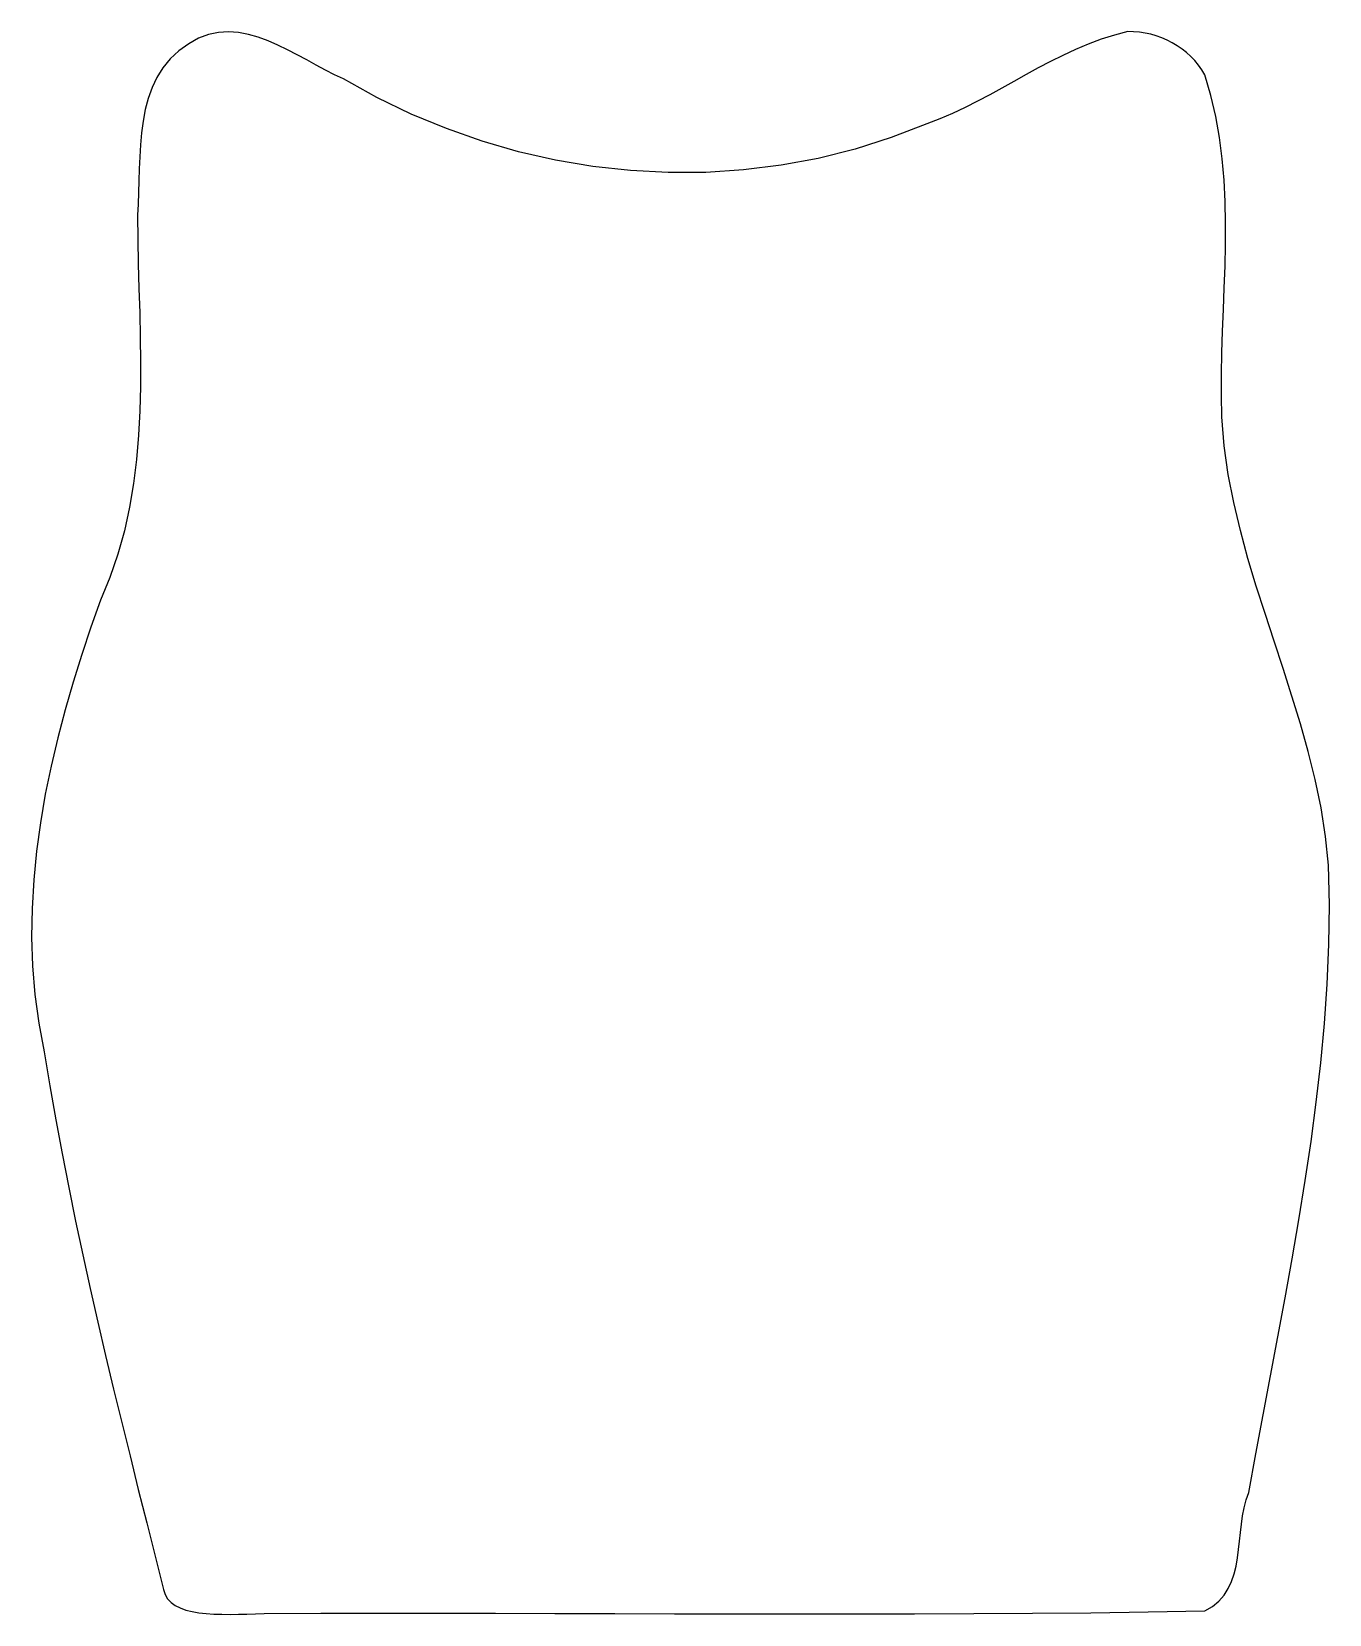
# Model space of a CAD drawing. Extents: x 84.2 to 139.2, y 84.6 to 151.7.
import ezdxf

# ---------------------------------------------------------------- set-up
doc = ezdxf.new("R2010")
doc.units = 0
doc.layers.add('Layer_1', color=7, linetype='CONTINUOUS')

msp = doc.modelspace()

# ---------------------------------------------------------------- linework, layer by layer
at = {"layer": 'Layer_1', "color": 7}
msp.add_lwpolyline([(130.657518, 151.679172), (130.080901, 151.531663), (129.518241, 151.353665), (128.967794, 151.148958), (128.427827, 150.921323), (127.896592, 150.674543), (127.37235, 150.412392), (126.85336, 150.138653), (126.337881, 149.857106), (125.824175, 149.571531), (125.310496, 149.28571), (124.795108, 149.003417), (124.276265, 148.72844), (123.752232, 148.464551), (123.221265, 148.215535), (122.681622, 147.985171), (122.131562, 147.777238), (120.620525, 147.188204), (119.08256, 146.698794), (117.522433, 146.307882), (115.944893, 146.014334), (114.3547, 145.817021), (112.756609, 145.714814), (111.155378, 145.706574), (109.555765, 145.791187), (107.962528, 145.967513), (106.380418, 146.234425), (104.814198, 146.59079), (103.268622, 147.035479), (101.748446, 147.567361), (100.258428, 148.185309), (98.803325, 148.888189), (97.387893, 149.674872), (97.007621, 149.851786), (96.620513, 150.049601), (96.227183, 150.261448), (95.828231, 150.48047), (95.424269, 150.699799), (95.015908, 150.912575), (94.603751, 151.111931), (94.188407, 151.291003), (93.770487, 151.442935), (93.350596, 151.560853), (92.929343, 151.637903), (92.507339, 151.667214), (92.085188, 151.641927), (91.6635, 151.555178), (91.242885, 151.400102), (90.823946, 151.16984), (90.396774, 150.863775), (90.032944, 150.520486), (89.727196, 150.143705), (89.474277, 149.737173), (89.268924, 149.304625), (89.105878, 148.849795), (88.979883, 148.376424), (88.88568, 147.888247), (88.818006, 147.389002), (88.771609, 146.882421), (88.741227, 146.372248), (88.721613, 145.862213), (88.707474, 145.356056), (88.693588, 144.857516), (88.674679, 144.370325), (88.645495, 143.898221), (88.658138, 142.867633), (88.682099, 141.832783), (88.711789, 140.794882), (88.741611, 139.755136), (88.765967, 138.714752), (88.77926, 137.674933), (88.775901, 136.636891), (88.750304, 135.601827), (88.696848, 134.570951), (88.609949, 133.545468), (88.484016, 132.526587), (88.313446, 131.515512), (88.092647, 130.513451), (87.816027, 129.521609), (87.477984, 128.541194), (87.072927, 127.573415), (86.669259, 126.426873), (86.28299, 125.269065), (85.917673, 124.100975), (85.576864, 122.923595), (85.264114, 121.737914), (84.982981, 120.544919), (84.737019, 119.345598), (84.52978, 118.140941), (84.364819, 116.931935), (84.24569, 115.719571), (84.175947, 114.504833), (84.159155, 113.288714), (84.198849, 112.072201), (84.298592, 110.856281), (84.461937, 109.641946), (84.692442, 108.43018), (84.929495, 106.989842), (85.182202, 105.55208), (85.449478, 104.116803), (85.730235, 102.683912), (86.023385, 101.253314), (86.327841, 99.824911), (86.642516, 98.398611), (86.966323, 96.97432), (87.29818, 95.55194), (87.636993, 94.131374), (87.98168, 92.712533), (88.33115, 91.295317), (88.68432, 89.879631), (89.040101, 88.465382), (89.397405, 87.052476), (89.755147, 85.640814), (89.82112, 85.427316), (89.927707, 85.243649), (90.071933, 85.087684), (90.250831, 84.957306), (90.461428, 84.850395), (90.700753, 84.764828), (90.965836, 84.698483), (91.253705, 84.649241), (91.561392, 84.614982), (91.88592, 84.593589), (92.224324, 84.582921), (92.573627, 84.580946), (92.930864, 84.585405), (93.293063, 84.594238), (93.657248, 84.60533), (94.020451, 84.616562), (96.427115, 84.626581), (98.869125, 84.630899), (101.341403, 84.630665), (103.838866, 84.626996), (106.356429, 84.621041), (108.889013, 84.613929), (111.431533, 84.606761), (113.97891, 84.600693), (116.526064, 84.596855), (119.067907, 84.59629), (121.599362, 84.600298), (124.115347, 84.60995), (126.610776, 84.626347), (129.08057, 84.650618), (131.519648, 84.683915), (133.922925, 84.72736), (134.245796, 84.917146), (134.51422, 85.140107), (134.733964, 85.392665), (134.910799, 85.671252), (135.050493, 85.972296), (135.158821, 86.292228), (135.241549, 86.627472), (135.304448, 86.974461), (135.35329, 87.329618), (135.393842, 87.689378), (135.431874, 88.050165), (135.473158, 88.40841), (135.523464, 88.760541), (135.588561, 89.102987), (135.674219, 89.432174), (135.786207, 89.744532), (136.084395, 91.391321), (136.391636, 93.039614), (136.703517, 94.689522), (137.015621, 96.341166), (137.323534, 97.994655), (137.622842, 99.650105), (137.909122, 101.307636), (138.177967, 102.967357), (138.424957, 104.629389), (138.645674, 106.293842), (138.835709, 107.960833), (138.99064, 109.630479), (139.106058, 111.302894), (139.177539, 112.978194), (139.200681, 114.65649), (139.171053, 116.337903), (139.043814, 117.561279), (138.850999, 118.770475), (138.602206, 119.967515), (138.307024, 121.154423), (137.975052, 122.333225), (137.615882, 123.505941), (137.239107, 124.674597), (136.854319, 125.841219), (136.471118, 127.00783), (136.099096, 128.176453), (135.747845, 129.349112), (135.426958, 130.527833), (135.146034, 131.714636), (134.914665, 132.911552), (134.742442, 134.120598), (134.638963, 135.343803), (134.619433, 136.247458), (134.621973, 137.15541), (134.641192, 138.066815), (134.671576, 138.980843), (134.707658, 139.896654), (134.743972, 140.813419), (134.775047, 141.730297), (134.795424, 142.646458), (134.799629, 143.561061), (134.782187, 144.473277), (134.73763, 145.382264), (134.660499, 146.287192), (134.545318, 147.187221), (134.386628, 148.081522), (134.178957, 148.969254), (133.916835, 149.849585), (133.791483, 150.06087), (133.65042, 150.261019), (133.494777, 150.449651), (133.325681, 150.626376), (133.144257, 150.790815), (132.951638, 150.942586), (132.748943, 151.081301), (132.537307, 151.20658), (132.317851, 151.318038), (132.091709, 151.415291), (131.860002, 151.49796), (131.623861, 151.565656), (131.384415, 151.617997), (131.142788, 151.654604), (130.900108, 151.675094), (130.657518, 151.679172)], close=True, dxfattribs=at)

doc.saveas('drawing.dxf')
